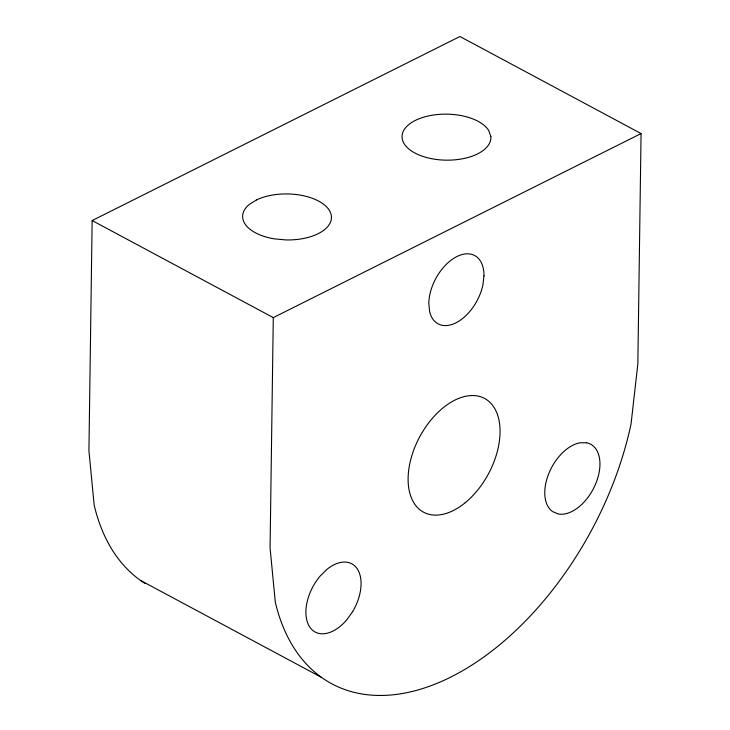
<?xml version="1.0" encoding="UTF-8"?>
<svg xmlns="http://www.w3.org/2000/svg" width="730" height="730" viewBox="0 0 730 730"><rect width="100%" height="100%" fill="white"/><g stroke="black" fill="none" stroke-linecap="round" stroke-linejoin="round"><path stroke-width="1.09" d="M641.068 133.563L273.285 317.614L270.073 547.911L275.31 602.214A258.575 156.393 -61.8 0 0 450.939 677.002A258.575 156.393 -61.8 0 0 631.048 424.02L637.847 363.859L641.068 133.563L459.927 36.5L92.153 220.551L88.932 450.848L94.17 505.142A258.575 156.393 -61.8 0 0 145.188 583.544M92.153 220.551L273.285 317.614M140.479 580.396L321.62 677.458M483.972 275.894L482.913 284.937A38.736 23.424 -61.8 0 1 455.931 322.824A38.736 23.424 -61.8 0 1 429.632 311.601L428.811 303.498A38.736 23.424 -61.8 0 1 456.852 256.568A38.736 23.424 -61.8 0 1 483.972 275.894M352.663 611.585L346.878 619.706A38.736 23.424 -61.8 0 1 309.365 626.44A38.736 23.424 -61.8 0 1 320.096 576.134L326.794 569.491A38.736 23.424 -61.8 0 1 357.6 569.4A38.736 23.424 -61.8 0 1 352.663 611.585M256.495 199.92L249.195 204.51A44.411 23.004 0.8 0 0 274.352 238.865L285.804 239.933A44.411 23.004 0.8 0 0 328.509 209.145A44.411 23.004 0.8 0 0 256.495 199.92M586.555 442.781L579.948 442.809A38.736 23.424 -61.8 0 0 548.705 473.77A38.736 23.424 -61.8 0 0 552.528 511.557L558.167 513.966A38.736 23.424 -61.8 0 0 596.018 482.986A38.736 23.424 -61.8 0 0 586.555 442.781M490.825 136.51L488.772 130.579A44.411 23.004 0.8 0 0 416.337 119.939A44.411 23.004 0.8 0 0 429.632 158.273A44.411 23.004 0.8 0 0 490.825 136.51M465.229 502.705A64.55 39.046 -61.8 0 0 487.129 400.022A64.55 39.046 -61.8 0 0 409.877 463.267A64.55 39.046 -61.8 0 0 465.229 502.705"/></g></svg>
